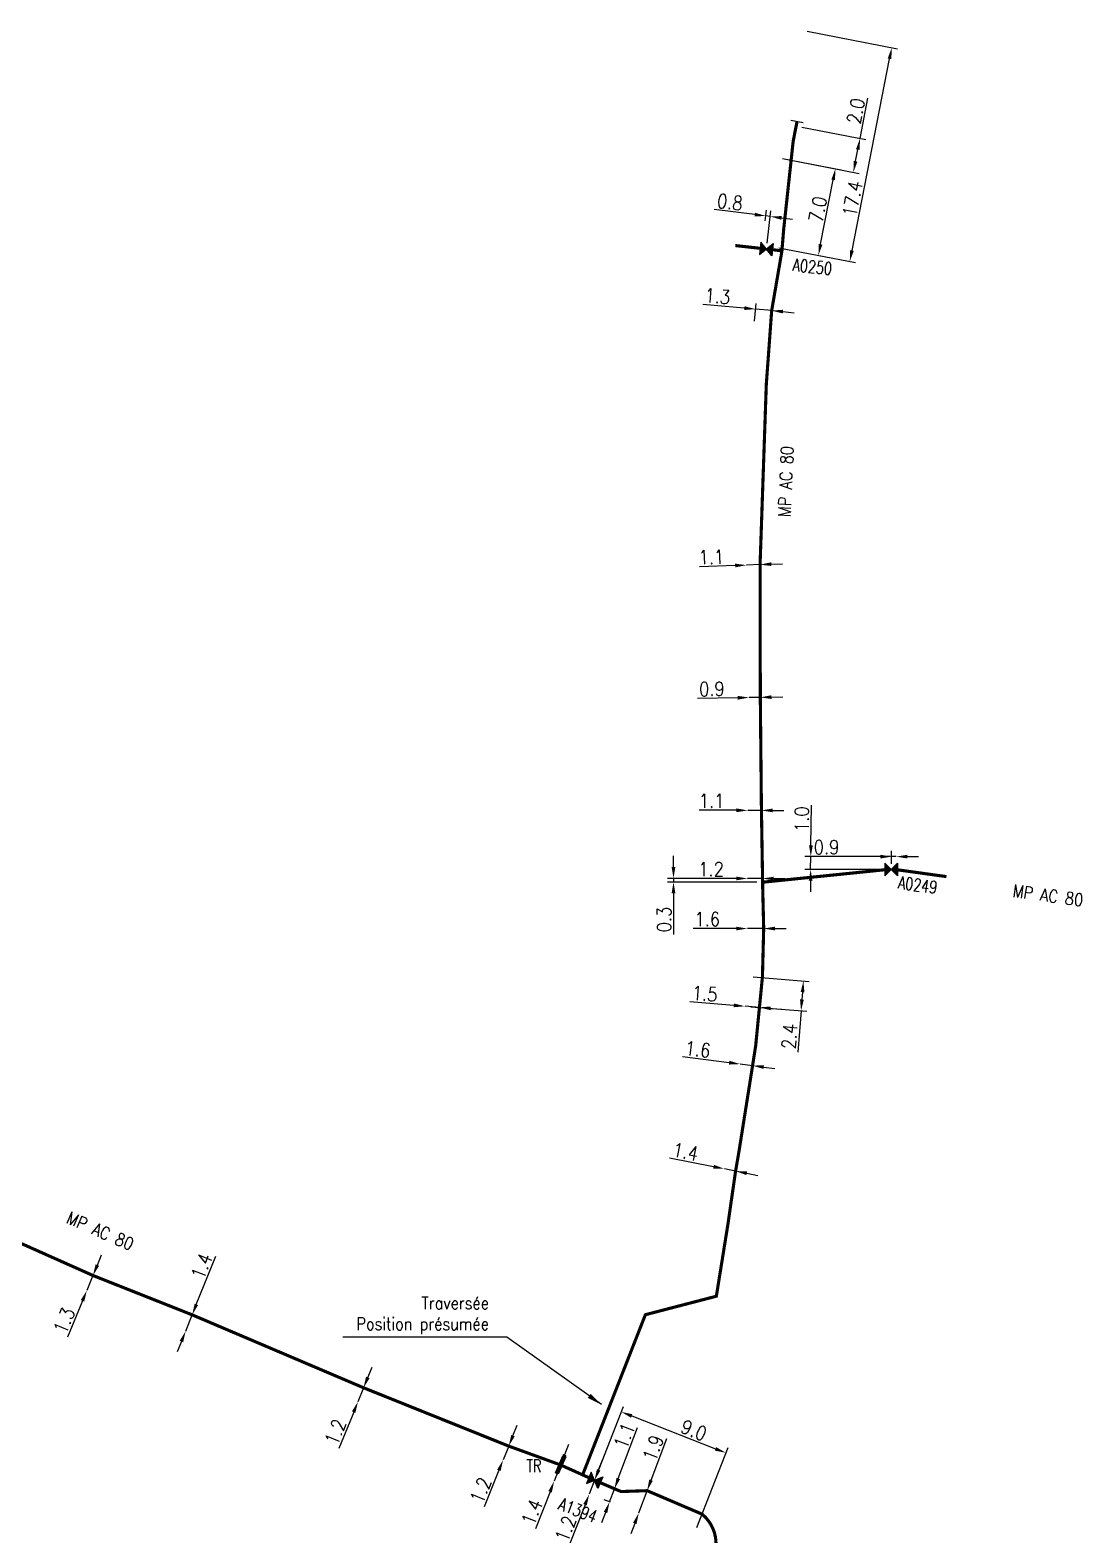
# Model space of a CAD drawing. Header units: millimetres. Extents: x 185000 to 186031, y 127990 to 129000.
# Drawn here: x 185079.5 to 185163.7, y 128376.9 to 128497.4 of the extents above; entities that cross this region are included whole.
import ezdxf
from ezdxf.enums import TextEntityAlignment as Align

# ---------------------------------------------------------------- set-up
doc = ezdxf.new("R2010")
doc.units = ezdxf.units.MM
doc.header["$PDMODE"] = 34
doc.layers.get('0').update_dxf_attribs({"linetype": 'CONTINUOUS'})
doc.layers.get('DEFPOINTS').update_dxf_attribs({"linetype": 'CONTINUOUS'})
for name, color, linetype in [('G_120', 4, 'CONTINUOUS'), ('G_300', 7, 'CONTINUOUS'), ('G_340', 7, 'CONTINUOUS')]:
    doc.layers.add(name, color=color, linetype=linetype)
doc.styles.add('G_ROMANS', font='ROMANS.SHX', dxfattribs={"width": 0.75})
doc.styles.get("Standard").update_dxf_attribs({"font": 'romans.shx', "width": 0.85})
doc.linetypes.add('G_typB_AP', pattern='A,5,-0.3,["o",Standard,S=1.5,R=0,X=0,Y=-0.5],-1.65', length=6.95)
doc.linetypes.add('G_TYPB_PE', pattern='A,5,-0.3,["o",Standard,S=1.5,R=0,X=0,Y=-0.5],-1.65', length=6.95)
doc.dimstyles.get("Standard").update_dxf_attribs({"dimtxt": 1.5, "dimasz": 1.2, "dimexe": 0.625, "dimexo": 0.625, "dimgap": 0.25, "dimtad": 1, "dimdec": 1, "dimzin": 0, "dimdsep": 46, "dimtxsty": 'Standard', "dimcen": -0.5, "dimadec": 0, "dimazin": 0, "dimtfac": 1, "dimtdec": 1, "dimtmove": 0, "dimatfit": 3, "dimfxl": 0, "dimtolj": 1, "dimtzin": 0, "dimarcsym": 0})

# ---------------------------------------------------------------- blocks, each defined once
blk = doc.blocks.new('*D229')
at = {"layer": 'DEFPOINTS', "color": 0, "linetype": 'Continuous', "transparency": 16777216}
for p in [(185128.85, 128380.49), (185128.18, 128378.71), (185128.18, 128378.71)]:
    blk.add_point(p, dxfattribs=at)
at = {"layer": 'G_120', "color": 0, "linetype": 'Continuous', "lineweight": -2, "transparency": 16777216}
for p, q in [((185129.16, 128381.33), (185130.42, 128384.67)), ((185128.18, 128378.71), (185128.85, 128380.49)), ((185127.86, 128377.87), (185127.54, 128377.03))]:
    blk.add_line(p, q, dxfattribs=at)
at = {"layer": 'G_120', "color": 0, "linetype": 'Continuous', "transparency": 16777216}
for points in [[(185129.02, 128381.39), (185129.3, 128381.28), (185128.85, 128380.49)], [(185127.72, 128377.92), (185128, 128377.82), (185128.18, 128378.71)]]:
    blk.add_solid(points, dxfattribs=at)
at = {"layer": 'G_120', "color": 0, "linetype": 'Continuous', "transparency": 16777216, "insert": (185129.33, 128383.91), "char_height": 1.125, "attachment_point": 5, "rotation": 69.4012}
blk.add_mtext('\\A1;1.9', dxfattribs=at)
blk = doc.blocks.new('G_300_04')
at = {"linetype": 'Continuous'}
h = blk.add_hatch(color=0, dxfattribs=at)
h.paths.add_polyline_path([(-0.5, 0.5), (-0.5, -0.5), (0, 0)])
h.paths.add_polyline_path([(0.5, 0.5), (0, 0), (0.5, -0.5)])
at = {"color": 0, "linetype": 'Continuous', "flags": 128}
blk.add_lwpolyline([(-0.5, -0.5), (0.5, 0.5), (0.5, -0.5), (-0.5, 0.5)], close=True, dxfattribs=at)
at = {"color": 0, "linetype": 'Continuous', "width": 0.75}
blk.add_attdef('NUM', text='', height=1, dxfattribs=at).set_placement((0, 1.78), align=Align.MIDDLE_CENTER)
at = {"color": 0, "linetype": 'Continuous', "width": 0.75, "flags": 3}
for tag, p in [('DEF_LEG', (0, -5)), ('DEF_COUP', (0, -7.5)), ('DEF_TYPE', (0, -10))]:
    blk.add_attdef(tag, text='', height=1.2, dxfattribs=at).set_placement(p, align=Align.MIDDLE)
blk = doc.blocks.new('*D241')
at = {"layer": 'DEFPOINTS', "color": 0, "linetype": 'Continuous', "transparency": 16777216}
for p in [(185117.77, 128384.06), (185117.32, 128382.95), (185117.32, 128382.95)]:
    blk.add_point(p, dxfattribs=at)
at = {"layer": 'G_120', "color": 0, "linetype": 'Continuous', "lineweight": -2, "transparency": 16777216}
for p, q in [((185118.11, 128384.89), (185118.45, 128385.73)), ((185117.77, 128384.06), (185117.32, 128382.95)), ((185116.98, 128382.12), (185115.8, 128379.2))]:
    blk.add_line(p, q, dxfattribs=at)
at = {"layer": 'G_120', "color": 0, "linetype": 'Continuous', "transparency": 16777216}
for points in [[(185117.97, 128384.95), (185118.25, 128384.84), (185117.77, 128384.06)], [(185116.84, 128382.17), (185117.12, 128382.06), (185117.32, 128382.95)]]:
    blk.add_solid(points, dxfattribs=at)
at = {"layer": 'G_120', "color": 0, "linetype": 'Continuous', "transparency": 16777216, "insert": (185115.53, 128380.53), "char_height": 1.125, "attachment_point": 5, "rotation": 67.8834}
blk.add_mtext('\\A1;1.2', dxfattribs=at)
blk = doc.blocks.new('*D242')
at = {"layer": 'DEFPOINTS', "color": 0, "linetype": 'Continuous', "transparency": 16777216}
for p in [(185121.92, 128382.55), (185121.41, 128381.25), (185121.41, 128381.25)]:
    blk.add_point(p, dxfattribs=at)
at = {"layer": 'G_340', "color": 0, "linetype": 'Continuous', "lineweight": -2, "transparency": 16777216}
for p, q in [((185122.25, 128383.39), (185122.58, 128384.22)), ((185121.92, 128382.55), (185121.41, 128381.25)), ((185121.08, 128380.41), (185119.91, 128377.44))]:
    blk.add_line(p, q, dxfattribs=at)
at = {"layer": 'G_340', "color": 0, "linetype": 'Continuous', "transparency": 16777216}
for points in [[(185122.11, 128383.44), (185122.39, 128383.33), (185121.92, 128382.55)], [(185120.94, 128380.46), (185121.22, 128380.35), (185121.41, 128381.25)]]:
    blk.add_solid(points, dxfattribs=at)
at = {"layer": 'G_340', "color": 0, "linetype": 'Continuous', "transparency": 16777216, "insert": (185119.63, 128378.78), "char_height": 1.125, "attachment_point": 5, "rotation": 68.4666}
blk.add_mtext('\\A1;1.4', dxfattribs=at)
blk = doc.blocks.new('*D243')
at = {"layer": 'DEFPOINTS', "color": 0, "linetype": 'Continuous', "transparency": 16777216}
for p in [(185126.76, 128380.42), (185125.84, 128379.59), (185126.37, 128379.39)]:
    blk.add_point(p, dxfattribs=at)
at = {"layer": 'G_120', "color": 0, "linetype": 'Continuous', "lineweight": -2, "transparency": 16777216}
for p, q in [((185126.54, 128381.47), (185128.08, 128385.55)), ((185126.32, 128380.59), (185125.79, 128380.79)), ((185125.84, 128379.59), (185126.23, 128380.62)), ((185125.93, 128379.56), (185125.4, 128379.76)), ((185125.52, 128378.75), (185125.21, 128377.91))]:
    blk.add_line(p, q, dxfattribs=at)
at = {"layer": 'G_120', "color": 0, "linetype": 'Continuous', "transparency": 16777216}
for points in [[(185126.4, 128381.52), (185126.68, 128381.41), (185126.23, 128380.62)], [(185125.38, 128378.8), (185125.66, 128378.7), (185125.84, 128379.59)]]:
    blk.add_solid(points, dxfattribs=at)
at = {"layer": 'G_120', "color": 0, "linetype": 'Continuous', "transparency": 16777216, "insert": (185127.03, 128384.89), "char_height": 1.125, "attachment_point": 5, "rotation": 69.3979}
blk.add_mtext('\\A1;1.1', dxfattribs=at)
blk = doc.blocks.new('*D244')
at = {"layer": 'DEFPOINTS', "color": 0, "linetype": 'Continuous', "transparency": 16777216}
for p in [(185105.7, 128387.61), (185105.7, 128387.61), (185106.15, 128388.73)]:
    blk.add_point(p, dxfattribs=at)
at = {"layer": 'G_120', "color": 0, "linetype": 'Continuous', "lineweight": -2, "transparency": 16777216}
for p, q in [((185106.49, 128389.56), (185106.83, 128390.39)), ((185106.15, 128388.73), (185105.7, 128387.61)), ((185105.36, 128386.78), (185104.17, 128383.87))]:
    blk.add_line(p, q, dxfattribs=at)
at = {"layer": 'G_120', "color": 0, "linetype": 'Continuous', "transparency": 16777216}
for points in [[(185106.35, 128389.62), (185106.63, 128389.5), (185106.15, 128388.73)], [(185105.22, 128386.84), (185105.5, 128386.72), (185105.7, 128387.61)]]:
    blk.add_solid(points, dxfattribs=at)
at = {"layer": 'G_120', "color": 0, "linetype": 'Continuous', "transparency": 16777216, "insert": (185103.9, 128385.19), "char_height": 1.125, "attachment_point": 5, "rotation": 67.7583}
blk.add_mtext('\\A1;1.2', dxfattribs=at)
blk = doc.blocks.new('*D245')
at = {"layer": 'DEFPOINTS', "color": 0, "linetype": 'Continuous', "transparency": 16777216}
for p in [(185092.43, 128394.57), (185091.91, 128393.27), (185091.91, 128393.27)]:
    blk.add_point(p, dxfattribs=at)
at = {"layer": 'G_120', "color": 0, "linetype": 'Continuous', "lineweight": -2, "transparency": 16777216}
for p, q in [((185092.76, 128395.4), (185094.32, 128399.26)), ((185091.91, 128393.27), (185092.43, 128394.57)), ((185091.57, 128392.43), (185091.23, 128391.6))]:
    blk.add_line(p, q, dxfattribs=at)
at = {"layer": 'G_120', "color": 0, "linetype": 'Continuous', "transparency": 16777216}
for points in [[(185092.63, 128395.46), (185092.9, 128395.34), (185092.43, 128394.57)], [(185091.43, 128392.49), (185091.71, 128392.38), (185091.91, 128393.27)]]:
    blk.add_solid(points, dxfattribs=at)
at = {"layer": 'G_120', "color": 0, "linetype": 'Continuous', "transparency": 16777216, "insert": (185093.19, 128398.48), "char_height": 1.125, "attachment_point": 5, "rotation": 68.0776}
blk.add_mtext('\\A1;1.4', dxfattribs=at)
blk = doc.blocks.new('*D246')
at = {"layer": 'DEFPOINTS', "color": 0, "linetype": 'Continuous', "transparency": 16777216}
for p in [(185084.49, 128397.72), (185084, 128396.52), (185084, 128396.52)]:
    blk.add_point(p, dxfattribs=at)
at = {"layer": 'G_120', "color": 0, "linetype": 'Continuous', "lineweight": -2, "transparency": 16777216}
for p, q in [((185084.84, 128398.55), (185085.18, 128399.38)), ((185084.49, 128397.72), (185084, 128396.52)), ((185083.65, 128395.69), (185082.45, 128392.79))]:
    blk.add_line(p, q, dxfattribs=at)
at = {"layer": 'G_120', "color": 0, "linetype": 'Continuous', "transparency": 16777216}
for points in [[(185084.7, 128398.61), (185084.98, 128398.49), (185084.49, 128397.72)], [(185083.51, 128395.75), (185083.79, 128395.63), (185084, 128396.52)]]:
    blk.add_solid(points, dxfattribs=at)
at = {"layer": 'G_120', "color": 0, "linetype": 'Continuous', "transparency": 16777216, "insert": (185082.19, 128394.11), "char_height": 1.125, "attachment_point": 5, "rotation": 67.4753}
blk.add_mtext('\\A1;1.3', dxfattribs=at)
blk = doc.blocks.new('*D253')
at = {"layer": 'DEFPOINTS', "color": 0, "linetype": 'Continuous', "transparency": 16777216}
for p in [(185138.82, 128474.98), (185138.82, 128474.98), (185137.41, 128473.68)]:
    blk.add_point(p, dxfattribs=at)
at = {"layer": 'G_120', "color": 0, "linetype": 'Continuous', "lineweight": -2, "transparency": 16777216}
for p, q in [((185137.45, 128474.14), (185137.57, 128475.56)), ((185136.63, 128475.18), (185133.3, 128475.48)), ((185138.82, 128474.98), (185137.53, 128475.1)), ((185139.72, 128474.9), (185140.62, 128474.81))]:
    blk.add_line(p, q, dxfattribs=at)
at = {"layer": 'G_120', "color": 0, "linetype": 'Continuous', "transparency": 16777216}
for points in [[(185136.65, 128475.33), (185136.62, 128475.03), (185137.53, 128475.1)], [(185139.73, 128475.05), (185139.71, 128474.75), (185138.82, 128474.98)]]:
    blk.add_solid(points, dxfattribs=at)
at = {"layer": 'G_120', "color": 0, "linetype": 'Continuous', "transparency": 16777216, "insert": (185134.48, 128476.13), "char_height": 1.125, "attachment_point": 5, "rotation": 354.8012}
blk.add_mtext('\\A1;1.3', dxfattribs=at)
blk = doc.blocks.new('*D254')
at = {"layer": 'DEFPOINTS', "color": 0, "linetype": 'Continuous', "transparency": 16777216}
for p in [(185137.01, 128444), (185137.91, 128444.01), (185137.91, 128444.01)]:
    blk.add_point(p, dxfattribs=at)
at = {"layer": 'G_120', "color": 0, "linetype": 'Continuous', "lineweight": -2, "transparency": 16777216}
for p, q in [((185136.11, 128443.98), (185132.87, 128443.92)), ((185137.91, 128444.01), (185137.01, 128444)), ((185138.81, 128444.03), (185139.71, 128444.05))]:
    blk.add_line(p, q, dxfattribs=at)
at = {"layer": 'G_120', "color": 0, "linetype": 'Continuous', "transparency": 16777216}
for points in [[(185136.1, 128444.13), (185136.11, 128443.83), (185137.01, 128444)], [(185138.8, 128444.18), (185138.81, 128443.88), (185137.91, 128444.01)]]:
    blk.add_solid(points, dxfattribs=at)
at = {"layer": 'G_120', "color": 0, "linetype": 'Continuous', "transparency": 16777216, "insert": (185134.03, 128444.69), "char_height": 1.125, "attachment_point": 5, "rotation": 1.0969}
blk.add_mtext('\\A1;0.9', dxfattribs=at)
blk = doc.blocks.new('G_340_07')
at = {"color": 0, "linetype": 'Continuous', "const_width": 0.25, "flags": 128}
blk.add_lwpolyline([(0, 0), (0.35, 0)], dxfattribs=at)
at = {"color": 0, "linetype": 'Continuous', "flags": 128}
blk.add_lwpolyline([(0.35, -0.5), (0.35, 0.5)], dxfattribs=at)
at = {"color": 0, "linetype": 'Continuous', "width": 0.75, "flags": 3}
for tag, p in [('DEF_LEG', (0, -5)), ('DEF_COUP', (0, -7.5)), ('DEF_TYPE', (0, -10))]:
    blk.add_attdef(tag, text='', height=1.2, dxfattribs=at).set_placement(p, align=Align.MIDDLE)
blk = doc.blocks.new('*D255')
at = {"layer": 'DEFPOINTS', "color": 0, "linetype": 'Continuous', "transparency": 16777216}
for p in [(185148.78, 128431.26), (185148.78, 128431.26), (185148.39, 128430.23)]:
    blk.add_point(p, dxfattribs=at)
at = {"layer": 'G_300', "color": 0, "linetype": 'Continuous', "lineweight": -2, "transparency": 16777216}
for p, q in [((185147.51, 128431.26), (185142.04, 128431.26)), ((185148.4, 128430.69), (185148.41, 128431.73)), ((185148.78, 128431.26), (185148.41, 128431.26)), ((185149.68, 128431.26), (185150.58, 128431.26))]:
    blk.add_line(p, q, dxfattribs=at)
at = {"layer": 'G_300', "color": 0, "linetype": 'Continuous', "transparency": 16777216}
for points in [[(185147.51, 128431.41), (185147.51, 128431.11), (185148.41, 128431.26)], [(185149.68, 128431.41), (185149.68, 128431.11), (185148.78, 128431.26)]]:
    blk.add_solid(points, dxfattribs=at)
at = {"layer": 'G_300', "color": 0, "linetype": 'Continuous', "transparency": 16777216, "insert": (185143.21, 128432.01), "char_height": 1.125, "attachment_point": 5}
blk.add_mtext('\\A1;0.9', dxfattribs=at)
blk = doc.blocks.new('*D256')
at = {"layer": 'DEFPOINTS', "color": 0, "linetype": 'Continuous', "transparency": 16777216}
for p in [(185141.21, 128497.44), (185148.43, 128496.03), (185138.94, 128480.11)]:
    blk.add_point(p, dxfattribs=at)
at = {"layer": 'G_120', "color": 0, "linetype": 'Continuous', "lineweight": -2, "transparency": 16777216}
for p, q in [((185141.67, 128497.35), (185148.89, 128495.94)), ((185145.25, 128479.79), (185148.25, 128495.15)), ((185139.4, 128480.02), (185145.53, 128478.82))]:
    blk.add_line(p, q, dxfattribs=at)
at = {"layer": 'G_120', "color": 0, "linetype": 'Continuous', "transparency": 16777216}
for points in [[(185148.11, 128495.18), (185148.4, 128495.12), (185148.43, 128496.03)], [(185145.1, 128479.82), (185145.39, 128479.76), (185145.07, 128478.91)]]:
    blk.add_solid(points, dxfattribs=at)
at = {"layer": 'G_120', "color": 0, "linetype": 'Continuous', "transparency": 16777216, "insert": (185145.29, 128483.94), "char_height": 1.125, "attachment_point": 5, "rotation": 78.9243}
blk.add_mtext('\\A1;17.4', dxfattribs=at)
blk = doc.blocks.new('*D257')
at = {"layer": 'DEFPOINTS', "color": 0, "linetype": 'Continuous', "transparency": 16777216}
for p in [(185138.25, 128481.7), (185138.36, 128482.56), (185138.39, 128479.92)]:
    blk.add_point(p, dxfattribs=at)
at = {"layer": 'G_300', "color": 0, "linetype": 'Continuous', "lineweight": -2, "transparency": 16777216}
for p, q in [((185137.46, 128482.67), (185134.21, 128483.07)), ((185138.31, 128482.16), (185138.41, 128483.02)), ((185138.45, 128480.39), (185138.76, 128482.98)), ((185138.71, 128482.52), (185138.36, 128482.56)), ((185139.6, 128482.41), (185140.49, 128482.3))]:
    blk.add_line(p, q, dxfattribs=at)
at = {"layer": 'G_300', "color": 0, "linetype": 'Continuous', "transparency": 16777216}
for points in [[(185137.48, 128482.82), (185137.44, 128482.52), (185138.36, 128482.56)], [(185139.62, 128482.55), (185139.58, 128482.26), (185138.71, 128482.52)]]:
    blk.add_solid(points, dxfattribs=at)
at = {"layer": 'G_300', "color": 0, "linetype": 'Continuous', "transparency": 16777216, "insert": (185135.48, 128483.67), "char_height": 1.125, "attachment_point": 5, "rotation": 352.9633}
blk.add_mtext('\\A1;0.8', dxfattribs=at)
blk = doc.blocks.new('*D258')
at = {"layer": 'DEFPOINTS', "color": 0, "linetype": 'Continuous', "transparency": 16777216}
for p in [(185139.22, 128487.26), (185143.92, 128486.34), (185138.94, 128480.11)]:
    blk.add_point(p, dxfattribs=at)
at = {"layer": 'G_120', "color": 0, "linetype": 'Continuous', "lineweight": -2, "transparency": 16777216}
for p, q in [((185139.68, 128487.17), (185144.38, 128486.25)), ((185142.73, 128480.29), (185143.75, 128485.45)), ((185139.4, 128480.02), (185143.02, 128479.31))]:
    blk.add_line(p, q, dxfattribs=at)
at = {"layer": 'G_120', "color": 0, "linetype": 'Continuous', "transparency": 16777216}
for points in [[(185143.6, 128485.48), (185143.89, 128485.43), (185143.92, 128486.34)], [(185142.59, 128480.31), (185142.88, 128480.26), (185142.56, 128479.4)]]:
    blk.add_solid(points, dxfattribs=at)
at = {"layer": 'G_120', "color": 0, "linetype": 'Continuous', "transparency": 16777216, "insert": (185142.52, 128483.09), "char_height": 1.125, "attachment_point": 5, "rotation": 78.9243}
blk.add_mtext('\\A1;7.0', dxfattribs=at)
blk = doc.blocks.new('*D259')
at = {"layer": 'DEFPOINTS', "color": 0, "linetype": 'Continuous', "transparency": 16777216}
for p in [(185140.78, 128489.77), (185139.22, 128487.26), (185145.36, 128486.06)]:
    blk.add_point(p, dxfattribs=at)
at = {"layer": 'G_340', "color": 0, "linetype": 'Continuous', "lineweight": -2, "transparency": 16777216}
for p, q in [((185145.89, 128488.76), (185146.52, 128491.98)), ((185141.24, 128489.68), (185146.35, 128488.67)), ((185145.53, 128486.94), (185145.72, 128487.88)), ((185139.68, 128487.17), (185145.82, 128485.97))]:
    blk.add_line(p, q, dxfattribs=at)
at = {"layer": 'G_340', "color": 0, "linetype": 'Continuous', "transparency": 16777216}
for points in [[(185145.57, 128487.91), (185145.86, 128487.85), (185145.89, 128488.76)], [(185145.39, 128486.97), (185145.68, 128486.91), (185145.36, 128486.06)]]:
    blk.add_solid(points, dxfattribs=at)
at = {"layer": 'G_340', "color": 0, "linetype": 'Continuous', "transparency": 16777216, "insert": (185145.56, 128490.96), "char_height": 1.125, "attachment_point": 5, "rotation": 78.9243}
blk.add_mtext('\\A1;2.0', dxfattribs=at)
blk = doc.blocks.new('G_340_16')
at = {"linetype": 'Continuous'}
blk.add_hatch(color=0, dxfattribs=at).paths.add_polyline_path([(0.12, 0.75), (-0.12, 0.75), (-0.12, -0.75), (0.12, -0.75)])
at = {"color": 0, "linetype": 'Continuous'}
blk.add_lwpolyline([(-0.12, 0.75), (0.12, 0.75), (0.12, -0.75), (-0.12, -0.75)], close=True, dxfattribs=at)
at = {"color": 0, "linetype": 'Continuous', "width": 0.75}
for tag, height, flags, p in [('TR', 1, 8, (0, 2.15)), ('DEF_LEG', 1.2, 3, (0, -5)), ('DEF_COUP', 1.2, 3, (0, -7.5)), ('DEF_TYPE', 1.2, 3, (0, -10))]:
    blk.add_attdef(tag, text='', height=height, dxfattribs=dict(at, flags=flags)).set_placement(p, align=Align.MIDDLE)
blk = doc.blocks.new('*D350')
at = {"layer": 'DEFPOINTS', "color": 0, "linetype": 'Continuous', "transparency": 16777216}
for p in [(185141.95, 128431.26), (185148.78, 128431.26), (185148.39, 128430.23)]:
    blk.add_point(p, dxfattribs=at)
at = {"layer": 'G_300', "color": 0, "linetype": 'Continuous', "lineweight": -2, "transparency": 16777216}
for p, q in [((185141.96, 128432.16), (185142, 128435.37)), ((185148.31, 128431.26), (185141.48, 128431.26)), ((185141.94, 128430.23), (185141.95, 128431.26)), ((185147.93, 128430.23), (185141.47, 128430.23)), ((185141.93, 128429.33), (185141.92, 128428.43))]:
    blk.add_line(p, q, dxfattribs=at)
at = {"layer": 'G_300', "color": 0, "linetype": 'Continuous', "transparency": 16777216}
for points in [[(185141.81, 128432.17), (185142.11, 128432.16), (185141.95, 128431.26)], [(185141.78, 128429.33), (185142.08, 128429.32), (185141.94, 128430.23)]]:
    blk.add_solid(points, dxfattribs=at)
at = {"layer": 'G_300', "color": 0, "linetype": 'Continuous', "transparency": 16777216, "insert": (185141.23, 128434.26), "char_height": 1.125, "attachment_point": 5, "rotation": 89.3408}
blk.add_mtext('\\A1;1.0', dxfattribs=at)
blk = doc.blocks.new('*D351')
at = {"layer": 'DEFPOINTS', "color": 0, "linetype": 'Continuous', "transparency": 16777216}
for p in [(185136.8, 128454.6), (185136.8, 128454.6), (185137.89, 128454.64)]:
    blk.add_point(p, dxfattribs=at)
at = {"layer": 'G_120', "color": 0, "linetype": 'Continuous', "lineweight": -2, "transparency": 16777216}
for p, q in [((185135.9, 128454.57), (185133.03, 128454.47)), ((185137.89, 128454.64), (185136.8, 128454.6)), ((185138.79, 128454.68), (185139.69, 128454.71))]:
    blk.add_line(p, q, dxfattribs=at)
at = {"layer": 'G_120', "color": 0, "linetype": 'Continuous', "transparency": 16777216}
for points in [[(185135.89, 128454.72), (185135.9, 128454.42), (185136.8, 128454.6)], [(185138.79, 128454.83), (185138.8, 128454.53), (185137.89, 128454.64)]]:
    blk.add_solid(points, dxfattribs=at)
at = {"layer": 'G_120', "color": 0, "linetype": 'Continuous', "transparency": 16777216, "insert": (185133.99, 128455.25), "char_height": 1.125, "attachment_point": 5, "rotation": 2.0893}
blk.add_mtext('\\A1;1.1', dxfattribs=at)
blk = doc.blocks.new('*D358')
at = {"layer": 'DEFPOINTS', "color": 0, "linetype": 'Continuous', "transparency": 16777216}
for p in [(185135.16, 128383.52), (185124.64, 128381.32), (185132.66, 128377.1)]:
    blk.add_point(p, dxfattribs=at)
at = {"layer": 'G_300', "color": 0, "linetype": 'Continuous', "lineweight": -2, "transparency": 16777216}
for p, q in [((185124.81, 128381.76), (185126.95, 128387.23)), ((185127.62, 128386.47), (185134.32, 128383.84)), ((185132.83, 128377.54), (185135.33, 128383.95))]:
    blk.add_line(p, q, dxfattribs=at)
at = {"layer": 'G_300', "color": 0, "linetype": 'Continuous', "transparency": 16777216}
for points in [[(185127.67, 128386.61), (185127.56, 128386.33), (185126.78, 128386.8)], [(185134.37, 128383.98), (185134.27, 128383.7), (185135.16, 128383.52)]]:
    blk.add_solid(points, dxfattribs=at)
at = {"layer": 'G_300', "color": 0, "linetype": 'Continuous', "transparency": 16777216, "insert": (185132.59, 128385.33), "char_height": 1.125, "attachment_point": 5, "rotation": 338.6189}
blk.add_mtext('\\A1;9.0', dxfattribs=at)
blk = doc.blocks.new('*D359')
at = {"layer": 'DEFPOINTS', "color": 0, "linetype": 'Continuous', "transparency": 16777216}
for p in [(185124.64, 128381.32), (185124.21, 128380.2), (185124.21, 128380.2)]:
    blk.add_point(p, dxfattribs=at)
at = {"layer": 'G_300', "color": 0, "linetype": 'Continuous', "lineweight": -2, "transparency": 16777216}
for p, q in [((185124.97, 128382.16), (185125.3, 128383)), ((185124.64, 128381.32), (185124.21, 128380.2)), ((185123.88, 128379.36), (185122.62, 128376.12))]:
    blk.add_line(p, q, dxfattribs=at)
at = {"layer": 'G_300', "color": 0, "linetype": 'Continuous', "transparency": 16777216}
for points in [[(185124.83, 128382.21), (185125.11, 128382.1), (185124.64, 128381.32)], [(185123.74, 128379.42), (185124.02, 128379.31), (185124.21, 128380.2)]]:
    blk.add_solid(points, dxfattribs=at)
at = {"layer": 'G_300', "color": 0, "linetype": 'Continuous', "transparency": 16777216, "insert": (185122.33, 128377.44), "char_height": 1.125, "attachment_point": 5, "rotation": 68.7187}
blk.add_mtext('\\A1;1.2', dxfattribs=at)
blk = doc.blocks.new('*D367')
at = {"layer": 'DEFPOINTS', "color": 0, "linetype": 'Continuous', "transparency": 16777216}
for p in [(185136.9, 128434.96), (185136.9, 128434.96), (185138, 128434.96)]:
    blk.add_point(p, dxfattribs=at)
at = {"layer": 'G_120', "color": 0, "linetype": 'Continuous', "lineweight": -2, "transparency": 16777216}
for p, q in [((185136, 128434.97), (185133.02, 128434.97)), ((185138, 128434.96), (185136.9, 128434.96)), ((185138.9, 128434.96), (185139.8, 128434.95))]:
    blk.add_line(p, q, dxfattribs=at)
at = {"layer": 'G_120', "color": 0, "linetype": 'Continuous', "transparency": 16777216}
for points in [[(185136, 128435.12), (185136, 128434.82), (185136.9, 128434.96)], [(185138.9, 128435.11), (185138.9, 128434.81), (185138, 128434.96)]]:
    blk.add_solid(points, dxfattribs=at)
at = {"layer": 'G_120', "color": 0, "linetype": 'Continuous', "transparency": 16777216, "insert": (185134.01, 128435.72), "char_height": 1.125, "attachment_point": 5, "rotation": 359.8301}
blk.add_mtext('\\A1;1.1', dxfattribs=at)
blk = doc.blocks.new('*D368')
at = {"layer": 'DEFPOINTS', "color": 0, "linetype": 'Continuous', "transparency": 16777216}
for p in [(185130.96, 128429.52), (185136.89, 128429.51), (185138.09, 128429.21)]:
    blk.add_point(p, dxfattribs=at)
at = {"layer": 'G_120', "color": 0, "linetype": 'Continuous', "lineweight": -2, "transparency": 16777216}
for p, q in [((185130.96, 128430.42), (185130.96, 128431.32)), ((185136.42, 128429.51), (185130.49, 128429.52)), ((185137.62, 128429.21), (185130.49, 128429.22)), ((185130.96, 128429.52), (185130.96, 128429.22)), ((185130.96, 128428.32), (185130.96, 128425.03))]:
    blk.add_line(p, q, dxfattribs=at)
at = {"layer": 'G_120', "color": 0, "linetype": 'Continuous', "transparency": 16777216}
for points in [[(185130.81, 128430.42), (185131.11, 128430.42), (185130.96, 128429.52)], [(185130.81, 128428.32), (185131.11, 128428.32), (185130.96, 128429.22)]]:
    blk.add_solid(points, dxfattribs=at)
at = {"layer": 'G_120', "color": 0, "linetype": 'Continuous', "transparency": 16777216, "insert": (185130.21, 128426.22), "char_height": 1.125, "attachment_point": 5, "rotation": 89.9853}
blk.add_mtext('\\A1;0.3', dxfattribs=at)
blk = doc.blocks.new('*D369')
at = {"layer": 'DEFPOINTS', "color": 0, "linetype": 'Continuous', "transparency": 16777216}
for p in [(185136.88, 128425.5), (185136.88, 128425.5), (185138.18, 128425.5)]:
    blk.add_point(p, dxfattribs=at)
at = {"layer": 'G_120', "color": 0, "linetype": 'Continuous', "lineweight": -2, "transparency": 16777216}
for p, q in [((185135.98, 128425.5), (185132.54, 128425.5)), ((185138.18, 128425.5), (185136.88, 128425.5)), ((185139.08, 128425.5), (185139.98, 128425.5))]:
    blk.add_line(p, q, dxfattribs=at)
at = {"layer": 'G_120', "color": 0, "linetype": 'Continuous', "transparency": 16777216}
for points in [[(185135.98, 128425.65), (185135.98, 128425.35), (185136.88, 128425.5)], [(185139.08, 128425.65), (185139.08, 128425.35), (185138.18, 128425.5)]]:
    blk.add_solid(points, dxfattribs=at)
at = {"layer": 'G_120', "color": 0, "linetype": 'Continuous', "transparency": 16777216, "insert": (185133.66, 128426.25), "char_height": 1.125, "attachment_point": 5, "rotation": 359.9853}
blk.add_mtext('\\A1;1.6', dxfattribs=at)
blk = doc.blocks.new('*D370')
at = {"layer": 'DEFPOINTS', "color": 0, "linetype": 'Continuous', "transparency": 16777216}
for p in [(185136.88, 128421.67), (185141.36, 128421.31), (185136.69, 128419.28)]:
    blk.add_point(p, dxfattribs=at)
at = {"layer": 'G_120', "color": 0, "linetype": 'Continuous', "lineweight": -2, "transparency": 16777216}
for p, q in [((185137.35, 128421.63), (185141.83, 128421.27)), ((185141.29, 128420.41), (185141.24, 128419.81)), ((185137.16, 128419.24), (185141.64, 128418.88)), ((185141.17, 128418.92), (185140.9, 128415.6))]:
    blk.add_line(p, q, dxfattribs=at)
at = {"layer": 'G_120', "color": 0, "linetype": 'Continuous', "transparency": 16777216}
for points in [[(185141.14, 128420.42), (185141.44, 128420.4), (185141.36, 128421.31)], [(185141.09, 128419.83), (185141.39, 128419.8), (185141.17, 128418.92)]]:
    blk.add_solid(points, dxfattribs=at)
at = {"layer": 'G_120', "color": 0, "linetype": 'Continuous', "transparency": 16777216, "insert": (185140.25, 128416.87), "char_height": 1.125, "attachment_point": 5, "rotation": 85.3617}
blk.add_mtext('\\A1;2.4', dxfattribs=at)
blk = doc.blocks.new('*D371')
at = {"layer": 'DEFPOINTS', "color": 0, "linetype": 'Continuous', "transparency": 16777216}
for p in [(185136.69, 128419.28), (185136.69, 128419.28), (185137.84, 128419.19)]:
    blk.add_point(p, dxfattribs=at)
at = {"layer": 'G_120', "color": 0, "linetype": 'Continuous', "lineweight": -2, "transparency": 16777216}
for p, q in [((185135.79, 128419.35), (185132.28, 128419.64)), ((185137.84, 128419.19), (185136.69, 128419.28)), ((185138.74, 128419.11), (185139.64, 128419.04))]:
    blk.add_line(p, q, dxfattribs=at)
at = {"layer": 'G_120', "color": 0, "linetype": 'Continuous', "transparency": 16777216}
for points in [[(185135.8, 128419.5), (185135.78, 128419.2), (185136.69, 128419.28)], [(185138.75, 128419.26), (185138.73, 128418.96), (185137.84, 128419.19)]]:
    blk.add_solid(points, dxfattribs=at)
at = {"layer": 'G_120', "color": 0, "linetype": 'Continuous', "transparency": 16777216, "insert": (185133.46, 128420.29), "char_height": 1.125, "attachment_point": 5, "rotation": 355.3617}
blk.add_mtext('\\A1;1.5', dxfattribs=at)
blk = doc.blocks.new('*D372')
at = {"layer": 'DEFPOINTS', "color": 0, "linetype": 'Continuous', "transparency": 16777216}
for p in [(185136.31, 128414.65), (185136.31, 128414.65), (185137.29, 128414.52)]:
    blk.add_point(p, dxfattribs=at)
at = {"layer": 'G_120', "color": 0, "linetype": 'Continuous', "lineweight": -2, "transparency": 16777216}
for p, q in [((185135.42, 128414.76), (185131.69, 128415.23)), ((185137.29, 128414.52), (185136.31, 128414.65)), ((185138.18, 128414.41), (185139.07, 128414.3))]:
    blk.add_line(p, q, dxfattribs=at)
at = {"layer": 'G_120', "color": 0, "linetype": 'Continuous', "transparency": 16777216}
for points in [[(185135.44, 128414.91), (185135.4, 128414.61), (185136.31, 128414.65)], [(185138.2, 128414.56), (185138.16, 128414.26), (185137.29, 128414.52)]]:
    blk.add_solid(points, dxfattribs=at)
at = {"layer": 'G_120', "color": 0, "linetype": 'Continuous', "transparency": 16777216, "insert": (185132.9, 128415.83), "char_height": 1.125, "attachment_point": 5, "rotation": 352.8219}
blk.add_mtext('\\A1;1.6', dxfattribs=at)
blk = doc.blocks.new('*D373')
at = {"layer": 'DEFPOINTS', "color": 0, "linetype": 'Continuous', "transparency": 16777216}
for p in [(185135.05, 128406.26), (185135.05, 128406.26), (185135.93, 128406.08)]:
    blk.add_point(p, dxfattribs=at)
at = {"layer": 'G_120', "color": 0, "linetype": 'Continuous', "lineweight": -2, "transparency": 16777216}
for p, q in [((185134.17, 128406.43), (185130.65, 128407.11)), ((185135.93, 128406.08), (185135.05, 128406.26)), ((185136.82, 128405.91), (185137.7, 128405.74))]:
    blk.add_line(p, q, dxfattribs=at)
at = {"layer": 'G_120', "color": 0, "linetype": 'Continuous', "transparency": 16777216}
for points in [[(185134.2, 128406.58), (185134.14, 128406.28), (185135.05, 128406.26)], [(185136.85, 128406.06), (185136.79, 128405.76), (185135.93, 128406.08)]]:
    blk.add_solid(points, dxfattribs=at)
at = {"layer": 'G_120', "color": 0, "linetype": 'Continuous', "transparency": 16777216, "insert": (185131.92, 128407.63), "char_height": 1.125, "attachment_point": 5, "rotation": 348.9688}
blk.add_mtext('\\A1;1.4', dxfattribs=at)
blk = doc.blocks.new('*D374')
at = {"layer": 'DEFPOINTS', "color": 0, "linetype": 'Continuous', "transparency": 16777216}
for p in [(185136.89, 128429.51), (185136.89, 128429.51), (185138.09, 128429.51)]:
    blk.add_point(p, dxfattribs=at)
at = {"layer": 'G_120', "color": 0, "linetype": 'Continuous', "lineweight": -2, "transparency": 16777216}
for p, q in [((185135.99, 128429.51), (185132.84, 128429.51)), ((185138.09, 128429.51), (185136.89, 128429.51)), ((185138.99, 128429.5), (185139.89, 128429.5))]:
    blk.add_line(p, q, dxfattribs=at)
at = {"layer": 'G_120', "color": 0, "linetype": 'Continuous', "transparency": 16777216}
for points in [[(185135.99, 128429.66), (185135.99, 128429.36), (185136.89, 128429.51)], [(185138.99, 128429.65), (185138.99, 128429.35), (185138.09, 128429.51)]]:
    blk.add_solid(points, dxfattribs=at)
at = {"layer": 'G_120', "color": 0, "linetype": 'Continuous', "transparency": 16777216, "insert": (185133.97, 128430.26), "char_height": 1.125, "attachment_point": 5, "rotation": 359.9077}
blk.add_mtext('\\A1;1.2', dxfattribs=at)

msp = doc.modelspace()

# ---------------------------------------------------------------- linework, layer by layer
at = {"layer": 'G_120', "linetype": 'G_typB_AP', "const_width": 0.25, "flags": 128}
for points in [[(185138.89, 128479.86), (185139.64, 128479.76), (185139.78, 128481.49), (185140.54, 128488.54), (185140.78, 128489.77)], [(185135.91, 128480.19), (185137.9, 128479.97)], [(185138.09, 128429.21), (185147.88, 128430.21)]]:
    msp.add_lwpolyline(points, dxfattribs=at)
at = {"layer": 'G_120', "linetype": 'G_typB_AP', "const_width": 0.25}
for points in [[(185139.64, 128479.76), (185138.82, 128474.98), (185138.39, 128469.09), (185137.89, 128454.64), (185137.91, 128444.01), (185138, 128434.96), (185138.09, 128429.51), (185138.09, 128429.21), (185138.18, 128425.5), (185138.08, 128421.63), (185137.84, 128419.19), (185137.54, 128416.13), (185137.29, 128414.52), (185136.19, 128407.58), (185135.93, 128406.08), (185135.32, 128401.84), (185134.39, 128396.06), (185134.39, 128396.06), (185128.71, 128394.58), (185123.69, 128381.77)], [(185000, 128436.61), (185010.32, 128432.11), (185020.94, 128426.56), (185020.94, 128426.56), (185031.58, 128420.94), (185031.58, 128420.94), (185042.16, 128416.42), (185042.16, 128416.42), (185055.25, 128410.56), (185055.25, 128410.56), (185063.82, 128406.87), (185074.65, 128402.11), (185084.49, 128397.72), (185092.43, 128394.57), (185106.15, 128388.73), (185117.77, 128384.06), (185121.92, 128382.55)], [(185148.92, 128430.2), (185152.81, 128429.66)]]:
    msp.add_lwpolyline(points, dxfattribs=at)
at = {"layer": 'G_120', "linetype": 'G_TYPB_PE', "const_width": 0.25}
msp.add_lwpolyline([(185121.92, 128382.55), (185124.19, 128381.53)], dxfattribs=at)
msp.add_lwpolyline([(185125.1, 128381.13), (185126.76, 128380.42), (185128.85, 128380.49), (185133.18, 128378.64, -0.081532), (185133.32, 128378.55, -0.269664), (185134.3, 128375.61)], format="xyb", dxfattribs=at)

# ---------------------------------------------------------------- block references
at = {"layer": 'G_300'}
ref = msp.add_blockref('G_300_04', (185138.39, 128479.92), dxfattribs=dict(at, rotation=353.8524671331612))
ref.add_attrib('NUM', 'A0250', dxfattribs={"layer": '0', "color": 0, "linetype": 'Continuous', "height": 1, "rotation": 353.7307, "style": 'G_ROMANS', "width": 0.75}).set_placement((185142.08, 128478.49), align=Align.MIDDLE_CENTER)
ref = msp.add_blockref('G_300_04', (185148.39, 128430.23), dxfattribs=dict(at, rotation=0.007955526545318867))
ref.add_attrib('NUM', 'A0249', dxfattribs={"layer": '0', "color": 0, "linetype": 'Continuous', "height": 1, "rotation": 352.0965, "style": 'G_ROMANS', "width": 0.75}).set_placement((185150.51, 128428.99), align=Align.MIDDLE_CENTER)
ref = msp.add_blockref('G_300_04', (185124.64, 128381.32), dxfattribs=dict(at, rotation=337.0391620860861))
ref.add_attrib('NUM', 'A1394', dxfattribs={"layer": '0', "color": 0, "linetype": 'Continuous', "height": 1, "rotation": 338.8392, "style": 'G_ROMANS', "width": 0.75}).set_placement((185123.3, 128378.92), align=Align.MIDDLE_CENTER)
at = {"layer": 'G_340', "rotation": 78.9243110162291}
msp.add_blockref('G_340_07', (185140.78, 128489.77), dxfattribs=at)
at = {"layer": 'G_340', "ltscale": 0.5}
ref = msp.add_blockref('G_340_16', (185121.92, 128382.55), dxfattribs=dict(at, rotation=336.2782355829464))
ref.add_attrib('TR', 'TR', dxfattribs={"layer": '0', "color": 0, "linetype": 'Continuous', "height": 1, "width": 0.75}).set_placement((185119.79, 128382.48), align=Align.MIDDLE)

# ---------------------------------------------------------------- texts
at = {"layer": 'G_120', "linetype": 'Continuous', "width": 0.85}
for rotation, p in [(87.3827, (185139.95, 128461.3)), (352.0965, (185160.94, 128428.15))]:
    msp.add_text('MP AC 80', height=1, rotation=rotation, dxfattribs=at).set_placement(p, align=Align.MIDDLE)
at = {"layer": 'G_120', "linetype": 'G_typB_AP', "width": 0.85}
msp.add_text('MP AC 80', height=1, rotation=336.6802, dxfattribs=at).set_placement((185085.07, 128401.28), align=Align.MIDDLE)
at = {"layer": 'G_120', "linetype": 'Continuous', "insert": (185116.18, 128394.52), "char_height": 1, "attachment_point": 6}
msp.add_mtext('Traversée\\PPosition présumée', dxfattribs=at)

# ---------------------------------------------------------------- dimensions: what is measured, and where the dimension line sits
at = {"layer": 'G_120', "linetype": 'Continuous'}
for base, p1, p2, angle, override, picture, middle, dimtype in [((185148.43, 128496.03), (185138.94, 128480.11), (185141.21, 128497.44), 258.9243, {"dimscale": 0.75}, '*D256', (185146.03, 128483.79), 160), ((185138.82, 128474.98), (185137.41, 128473.68), (185138.82, 128474.98), 174.8012, {"dimscale": 0.75}, '*D253', (185134.41, 128475.38), 160), ((185136.8, 128454.6), (185137.89, 128454.64), (185136.8, 128454.6), 2.0893, {"dimscale": 0.75, "dimlfac": 1, "dimlunit": 2, "dimatfit": 0}, '*D351', (185134.01, 128454.5), 160), ((185137.91, 128444.01), (185137.01, 128444), (185137.91, 128444.01), 181.0969, {"dimscale": 0.75}, '*D254', (185134.04, 128443.94), 160), ((185136.9, 128434.96), (185138, 128434.96), (185136.9, 128434.96), 359.8301, {"dimscale": 0.75, "dimatfit": 0}, '*D367', (185134, 128434.97), 160), ((185130.96, 128429.52), (185138.09, 128429.21), (185136.89, 128429.51), 269.9853, {"dimscale": 0.75, "dimatfit": 0}, '*D368', (185130.96, 128426.22), 160), ((185136.89, 128429.51), (185138.09, 128429.51), (185136.89, 128429.51), 359.9077, {"dimscale": 0.75, "dimlfac": 1, "dimlunit": 2, "dimatfit": 0}, '*D374', (185133.96, 128429.51), 160), ((185141.36, 128421.31), (185136.69, 128419.28), (185136.88, 128421.67), 265.3617, {"dimscale": 0.75}, '*D370', (185141, 128416.81), 160), ((185091.91, 128393.27), (185092.43, 128394.57), (185091.91, 128393.27), 68.0776, {"dimscale": 0.75}, '*D245', (185093.89, 128398.2), 160), ((185084, 128396.52), (185084.49, 128397.72), (185084, 128396.52), 67.4753, {"dimscale": 0.75}, '*D246', (185082.88, 128393.82), 160), ((185105.7, 128387.61), (185106.15, 128388.73), (185105.7, 128387.61), 67.7583, {"dimscale": 0.75}, '*D244', (185104.59, 128384.91), 160), ((185117.32, 128382.95), (185117.77, 128384.06), (185117.32, 128382.95), 67.8834, {"dimscale": 0.75}, '*D241', (185116.22, 128380.24), 160), ((185125.84, 128379.59), (185126.76, 128380.42), (185126.37, 128379.39), 69.3979, {"dimscale": 0.75}, '*D243', (185127.73, 128384.63), 160), ((185128.18, 128378.71), (185128.85, 128380.49), (185128.18, 128378.71), 249.4012, {"dimscale": 0.75}, '*D229', (185130.03, 128383.64), 161)]:
    dim = msp.add_linear_dim(base=base, p1=p1, p2=p2, angle=angle, dimstyle='Standard', override=override, dxfattribs=at)
    dim.commit()
    dim.dimension.update_dxf_attribs({"geometry": picture, "text_midpoint": middle, "dimtype": dimtype})
for base, p1, p2, angle, text, override, picture, middle in [((185143.92, 128486.34), (185138.94, 128480.11), (185139.22, 128487.26), 258.9243, '7.0', {"dimscale": 0.75}, '*D258', (185143.25, 128482.95)), ((185136.88, 128425.5), (185138.18, 128425.5), (185136.88, 128425.5), 359.9853, '1.6', {"dimscale": 0.75, "dimlfac": 1, "dimlunit": 2, "dimatfit": 0}, '*D369', (185133.66, 128425.5)), ((185136.69, 128419.28), (185137.84, 128419.19), (185136.69, 128419.28), 355.3617, '1.5', {"dimscale": 0.75, "dimatfit": 0}, '*D371', (185133.4, 128419.55)), ((185136.31, 128414.65), (185137.29, 128414.52), (185136.31, 128414.65), 352.8219, '1.6', {"dimscale": 0.75, "dimlfac": 1, "dimlunit": 2, "dimatfit": 0}, '*D372', (185132.8, 128415.09)), ((185135.05, 128406.26), (185135.93, 128406.08), (185135.05, 128406.26), 348.9688, '1.4', {"dimscale": 0.75, "dimatfit": 0}, '*D373', (185131.78, 128406.89))]:
    dim = msp.add_linear_dim(base=base, p1=p1, p2=p2, angle=angle, text=text, dimstyle='Standard', override=override, dxfattribs=at)
    dim.commit()
    dim.dimension.update_dxf_attribs({"geometry": picture, "text_midpoint": middle, "dimtype": 160})
at = {"layer": 'G_300', "linetype": 'Continuous'}
for base, p1, p2, angle, text, picture, middle in [((185138.36, 128482.56), (185138.39, 128479.92), (185138.25, 128481.7), 352.9633, '0.8', '*D257', (185135.39, 128482.93)), ((185148.78, 128431.26), (185148.39, 128430.23), (185148.78, 128431.26), 180, '0.9', '*D255', (185143.21, 128431.26))]:
    dim = msp.add_linear_dim(base=base, p1=p1, p2=p2, angle=angle, text=text, dimstyle='Standard', override={"dimscale": 0.75}, dxfattribs=at)
    dim.commit()
    dim.dimension.update_dxf_attribs({"geometry": picture, "text_midpoint": middle, "dimtype": 160})
for base, p1, p2, angle, picture, middle in [((185141.95, 128431.26), (185148.39, 128430.23), (185148.78, 128431.26), 269.3408, '*D350', (185141.98, 128434.25)), ((185135.16, 128383.52), (185124.64, 128381.32), (185132.66, 128377.1), 158.6189, '*D358', (185132.31, 128384.63)), ((185124.21, 128380.2), (185124.64, 128381.32), (185124.21, 128380.2), 68.7187, '*D359', (185123.03, 128377.17))]:
    dim = msp.add_linear_dim(base=base, p1=p1, p2=p2, angle=angle, dimstyle='Standard', override={"dimscale": 0.75, "dimatfit": 0}, dxfattribs=at)
    dim.commit()
    dim.dimension.update_dxf_attribs({"geometry": picture, "text_midpoint": middle, "dimtype": 160})
at = {"layer": 'G_340', "linetype": 'Continuous'}
dim = msp.add_linear_dim(base=(185145.36, 128486.06), p1=(185140.78, 128489.77), p2=(185139.22, 128487.26), angle=78.9243, text='2.0', dimstyle='Standard', override={"dimscale": 0.75}, dxfattribs=at)
dim.commit()
dim.dimension.update_dxf_attribs({"geometry": '*D259', "text_midpoint": (185146.29, 128490.81), "dimtype": 160})
dim = msp.add_linear_dim(base=(185121.41, 128381.25), p1=(185121.92, 128382.55), p2=(185121.41, 128381.25), angle=68.4666, dimstyle='Standard', override={"dimscale": 0.75}, dxfattribs=at)
dim.commit()
dim.dimension.update_dxf_attribs({"geometry": '*D242', "text_midpoint": (185120.33, 128378.51), "dimtype": 160})

# ---------------------------------------------------------------- leaders
at = {"layer": 'G_120', "linetype": 'Continuous', "annotation_type": 0, "has_hookline": 1, "hookline_direction": 1, "text_width": 11.7}
msp.add_leader([(185125.19, 128387.38), (185117.63, 128392.77), (185116.43, 128392.77)], dimstyle='Standard', dxfattribs=at)

doc.saveas('drawing.dxf')
